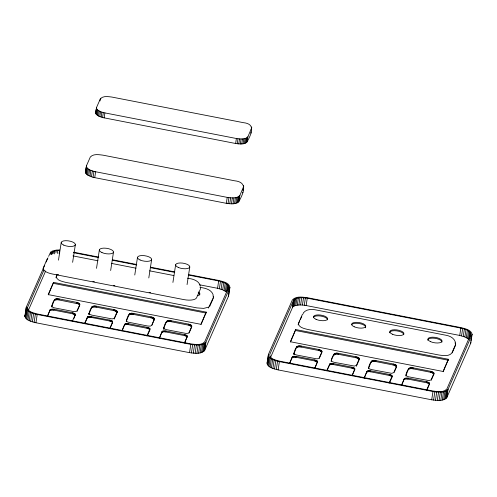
<?xml version="1.0" encoding="UTF-8"?>
<svg xmlns="http://www.w3.org/2000/svg" width="497" height="497" viewBox="0 0 497 497"><rect width="100%" height="100%" fill="white"/><g stroke="black" fill="none" stroke-linecap="round" stroke-linejoin="round"><path stroke-width="0.75" d="M47.302 316.477L50.359 309.463L53.949 309.184L72.574 312.812L74.755 313.619L75.345 314.669L72.27 321.335M51.756 306.015L52.347 307.065L54.527 307.879L74.022 311.625L75.643 311.6L76.985 310.929L79.8 304.531L79.098 303.288L76.513 302.325L59.118 298.939C54.024 297.088 52.471 303.164 51.607 306.966L54.564 299.616M75.37 314.334L73.966 318.422M77.122 311.234L79.657 305.475L79.445 304.649L78.24 303.847L57.938 299.734L55.26 299.946L54.421 300.561M88.901 314.564L89.075 313.284C90.1 309.631 91.703 304.462 96.437 306.202L113.832 309.588L116.422 310.55L117.149 311.395L116.975 312.737L114.161 319.142M110.048 328.498L112.546 322.541L111.328 321.503L109.744 321.019L91.125 317.397L88.628 317.297L87.286 317.968L84.813 323.584M112.515 322.882L112.49 321.242L110.732 320.285L89.547 316.291L87.429 317.024L84.652 323.342M116.975 312.737L117.149 311.395M126.393 320.546L126.983 321.596L128.325 322.199L147.789 326.032L150.28 326.131L151.628 325.46L154.443 319.062L153.741 317.819L151.156 316.856L133.761 313.47C128.661 311.619 127.114 317.695 126.244 321.497L129.208 314.147M121.97 330.604L124.753 324.286L126.095 323.615L128.593 323.715L147.211 327.343L148.796 327.827L150.007 328.865L146.907 335.866M152.045 325.125L154.474 318.658M159.264 338.271L162.32 331.263L165.911 330.983L184.53 334.605L186.71 335.419L187.307 336.463L184.524 342.787M163.712 327.815L164.302 328.865L166.483 329.673L185.984 333.425L188.239 333.251L188.947 332.729L191.761 326.324L191.059 325.081L188.475 324.119L171.08 320.733C165.979 318.881 164.432 324.963 163.569 328.759L166.526 321.41M289.478 363.624L292.534 356.61L296.125 356.33L314.744 359.958L316.924 360.766L317.515 361.816L314.738 368.134M293.926 353.162L294.516 354.212L296.697 355.026L316.191 358.772L317.813 358.747L319.161 358.076L321.975 351.677L321.273 350.435L318.689 349.472L301.294 346.086C296.193 344.235 294.646 350.31 293.777 354.112L296.74 346.763M352.224 375.645L354.715 369.687L353.497 368.65L351.919 368.165L333.294 364.543L330.803 364.444L329.455 365.115L326.989 370.731M326.827 370.489L329.853 363.879L333.444 363.599L352.062 367.221L354.243 368.035L354.833 369.078L352.056 375.403M359.325 358.542L356.479 365.345L354.361 366.072L334.015 362.288L331.834 361.481L331.244 360.431C332.269 356.778 333.878 351.609 338.612 353.348L357.001 356.983L359.082 358.12L359.176 359.486L356.852 357.927L338.463 354.293C333.729 352.553 332.126 357.722 331.101 361.375M364.115 378.155L366.923 371.433L368.271 370.762L370.762 370.861L389.387 374.489L390.965 374.974L392.183 376.012L389.083 383.013M394.214 372.272L396.469 367.153L396.643 365.804L395.91 364.966L393.326 364.003L375.931 360.617C371.197 358.877 369.594 364.04 368.569 367.693L369.159 368.743L371.34 369.557L391.686 373.34L393.798 372.607L396.643 365.804M401.433 385.417L404.496 378.41L408.08 378.13L426.706 381.752L428.886 382.566L429.476 383.609L426.699 389.934M433.962 373.073L433.788 374.415L433.726 372.651L431.638 371.514L413.249 367.879C408.515 366.14 406.913 371.309 405.887 374.962L406.478 376.012L408.658 376.819L429.004 380.603L431.116 379.876L433.931 373.471M229.179 290.875L228.527 296.094L204.658 350.404C201.018 354.535 194.395 353.237 189.525 352.659L35.939 322.758C31.988 321.658 26.08 320.72 24.85 316.135L26.298 307.146L44.587 265.535M24.949 316.881L26.298 307.146M25.322 317.651L26.602 309.364L26.235 308.6M27.223 309.594L27.565 307.394L43.997 270.008M25.95 318.422L27.229 310.14L26.602 309.364M26.819 319.186L28.105 310.905L27.229 310.14M27.925 319.925L29.205 311.644L28.105 310.905M29.23 320.627L30.516 312.34L29.205 311.644M30.721 321.273L32.001 312.986L30.516 312.34M32.355 321.851L33.641 313.564L32.001 312.986M34.107 322.348L35.393 314.061L33.641 313.564M35.939 322.758L37.225 314.471L35.393 314.061M50.365 253.687L50.601 252.178L52.222 251.078L56.254 250.09L59.702 249.96M51.203 254.551C51.359 250.556 56.627 250.625 59.553 250.482L59.1 253.414M51.651 253.905L51.874 252.433M52.253 254.06L52.595 251.861M53.235 253.569L53.577 251.37M54.341 253.911L54.8 250.979M55.881 252.898L56.223 250.693M57.366 253.464L57.82 250.525M48.346 294.858L53.546 282.408L206.236 312.135L201.037 324.584M47.495 316.322L50.11 309.755M49.967 310.7L50.359 309.463M50.216 310.408L50.818 309.233M58.484 260.155L61.212 242.517M55.999 277.773L56.869 274.853M50.675 310.178L51.309 310.029L51.458 309.084M51.309 310.029L52.079 309.973L52.228 309.028M52.079 309.973L52.931 310.004L53.073 309.059M54.72 300.213L54.863 299.269M55.26 299.946L55.409 298.995M75.221 315.278L74.606 314.564L72.425 313.756L53.806 310.128L53.949 309.184M56.018 299.766L56.161 298.821M56.931 299.697L57.074 298.747M57.938 299.734L58.081 298.79M58.975 299.884L59.118 298.939M85.465 172.229L86.521 165.644L90.305 157.04C93.349 153.592 98.866 154.679 102.941 155.157L234.509 180.771C247.711 182.051 244.226 191.854 238.927 201.428C235.882 204.876 230.366 203.795 226.29 203.31L93.045 177.317L87.547 175.025L85.596 172.919L86.521 165.644M85.596 172.919L86.385 166.296M85.993 173.627L86.913 167.688L86.515 166.98M95.697 112.937L96.598 107.346L100.369 98.773C103.127 95.617 108.166 96.617 111.868 97.058L243.356 122.66C255.663 123.852 251.954 133.003 247.115 141.782C244.356 144.938 239.318 143.937 235.621 143.496L102.568 117.54L98.599 116.068L96.176 114.198L95.697 112.937L96.598 107.346M72.63 262.323L75.358 244.686M95.815 113.558L96.468 107.948M86.652 174.335L87.565 168.396L86.913 167.688M96.176 114.198L96.946 109.21L96.586 108.57M87.547 175.025L88.466 169.092L87.565 168.396M96.772 114.838L97.542 109.856L96.946 109.21M97.586 115.472L98.356 110.483L97.542 109.856M100.04 100.91L100.369 98.773M88.665 175.69L89.584 169.75L88.466 169.092M100.531 99.636L100.748 98.213M98.599 116.068L99.375 111.079L98.356 110.483M89.976 176.298L90.895 170.359L89.584 169.75M99.791 116.621L100.562 111.632L99.375 111.079M91.448 176.845L92.367 170.906L90.895 170.359M101.121 117.118L101.891 112.129L100.562 111.632M93.045 177.317L93.964 171.378L92.367 170.906M102.568 117.54L103.339 112.558L101.891 112.129M72.425 313.756L72.574 312.812M73.264 313.961L73.407 313.017M94.722 177.696L95.641 171.757L93.964 171.378M104.128 117.895L104.904 112.906L103.339 112.558M74.01 314.241L74.152 313.296M74.606 314.564L74.755 313.619M76.37 303.269L76.513 302.325M75.022 314.918L75.165 313.974M77.358 303.518L77.507 302.574M78.24 303.847L78.389 302.897M78.955 304.232L79.098 303.288M79.445 304.649L79.595 303.704M79.657 305.475L79.831 304.127M87.286 317.968L87.429 317.024M87.534 317.676L87.683 316.732M87.994 317.446L88.143 316.502M89.075 313.284L88.926 314.228L91.889 306.879M88.628 317.297L88.777 316.353M96.511 268.349L99.357 249.941M89.398 317.235L89.547 316.291M90.249 317.272L90.398 316.328M91.74 307.829L92.187 306.537M92.038 307.481L92.585 307.208L92.728 306.264M91.125 317.397L91.268 316.452M92.585 307.208L93.337 307.034L93.486 306.084M93.337 307.034L94.25 306.96L94.393 306.015M94.25 306.96L95.256 307.003L95.405 306.053M117.006 312.34L114.683 310.78L96.294 307.146L96.437 306.202M110.651 270.517L113.502 252.109M109.744 321.019L109.893 320.074M110.582 321.23L110.732 320.285M111.328 321.503L111.471 320.559M111.924 321.832L112.073 320.888M113.689 310.538L113.832 309.588M112.341 322.186L112.49 321.242M114.683 310.78L114.826 309.836M115.565 311.11L115.708 310.165M116.273 311.495L116.422 310.55M116.764 311.917L116.913 310.973M122.138 330.853L124.753 324.286M124.604 325.231L125.002 323.994M124.853 324.939L125.461 323.764M125.312 324.709L125.952 324.56L126.095 323.615M125.952 324.56L126.716 324.504L126.865 323.559M134.768 275.003L137.501 257.365M126.716 324.504L127.567 324.535L127.717 323.59M129.058 315.092L129.506 313.8M129.357 314.744L129.903 314.477L130.046 313.526M150.007 328.865L149.864 329.809L148.646 328.772L147.069 328.287L128.443 324.659L128.593 323.715M129.903 314.477L130.655 314.297L130.804 313.352M130.655 314.297L131.568 314.228L131.717 313.278M131.568 314.228L132.575 314.266L132.724 313.321M154.325 319.608L152.001 318.049L133.612 314.415L133.761 313.47M148.796 277.941L151.647 259.54M147.069 328.287L147.211 327.343M147.901 328.492L148.05 327.548M148.646 328.772L148.796 327.827M149.249 329.095L149.392 328.15M151.007 317.8L151.156 316.856M149.659 329.449L149.808 328.505M152.001 318.049L152.15 317.105M152.883 318.378L153.026 317.428M153.592 318.763L153.741 317.819M154.089 319.18L154.232 318.235M154.294 320.006L154.443 319.062M159.456 338.115L162.072 331.555M161.923 332.499L162.32 331.263M162.177 332.207L162.78 331.033M162.637 331.977L163.271 331.828L163.414 330.884M163.743 329.455L163.892 328.511M163.271 331.828L164.041 331.766L164.184 330.822M164.041 331.766L164.892 331.803L165.035 330.859M166.383 322.36L166.824 321.068M172.913 282.433L175.646 264.795M166.681 322.013L167.222 321.739L167.371 320.795M187.183 337.072L186.568 336.363L184.387 335.55L165.762 331.928L165.911 330.983M167.222 321.739L167.974 321.565L168.123 320.615M167.974 321.565L168.887 321.491L169.036 320.546M168.887 321.491L169.899 321.534L170.042 320.584M191.792 325.926L191.643 326.871L189.32 325.311L170.931 321.677L171.08 320.733M187.058 284.601L189.792 266.964M184.387 335.55L184.53 334.605M185.226 335.761L185.369 334.816M185.965 336.034L186.114 335.09M186.568 336.363L186.71 335.419M188.326 325.069L188.475 324.119M186.984 336.717L187.127 335.773M187.332 336.127L184.691 343.029M189.32 325.311L189.469 324.367M190.202 325.641L190.351 324.696M190.916 326.026L191.059 325.081M191.407 326.448L191.55 325.504M189.525 352.659L190.805 344.371L37.225 314.471M191.401 352.969L192.681 344.682C197.011 344.974 202.851 345.881 205.944 342.116L229.813 287.806C229.937 282.7 222.724 281.6 218.885 280.482L188.475 274.561M193.277 353.174L194.563 344.893M195.128 353.28L196.408 344.993M196.905 353.268L198.185 344.98M198.57 353.15L199.856 344.862M200.098 352.92L201.378 344.638M201.453 352.59L202.733 344.303M208.386 308.103L213.387 297.423L213.002 295.38M202.608 352.162L203.888 343.881M226.29 203.31L227.21 197.371L95.641 171.757M235.621 143.496L236.392 138.508L104.904 112.906M203.54 351.652L204.82 343.365M204.23 351.062L205.51 342.775M204.658 350.404L205.944 342.116M213.399 296.082L213.387 297.715M213.244 298.368L213.387 297.423M228.017 203.59L228.937 197.657C232.509 197.874 237.305 198.601 239.846 195.489L243.766 186.238M237.218 143.757L237.995 138.769C241.231 138.967 245.593 139.632 247.891 136.793L251.786 127.617M238.784 143.919L239.554 138.93M229.738 203.77L230.658 197.831M218.68 280.948L223.818 282.458L227.415 284.582L226.278 291.925L222.681 289.801L217.543 288.291L218.68 280.948L188.27 275.027M240.306 143.975L241.082 138.992M231.422 203.838L232.341 197.899M219.363 288.701L220.5 281.358M241.759 143.937L242.53 138.949M233.025 203.789L233.944 197.856M243.095 143.795L243.865 138.812M221.084 289.211L222.221 281.867M234.497 203.633L235.416 197.7M244.288 143.558L245.064 138.576M235.82 203.372L236.734 197.439M245.313 143.235L246.083 138.247M222.681 289.801L223.818 282.458M246.133 142.825L246.903 137.837M236.945 203.012L237.864 197.073M246.736 142.341L247.512 137.352M224.097 290.459L225.234 283.122M247.115 141.782L247.891 136.793M237.852 202.559L238.771 196.626M238.517 202.03L239.436 196.091M238.927 201.428L239.846 195.489M225.309 291.174L226.446 283.837M251.227 129.841L251.668 126.996M227.216 291.223L228.123 285.353L227.415 284.582M242.865 190.544L243.089 189.115M243.306 187.692L243.636 185.549M227.986 289.782L228.558 286.117L228.123 285.353M228.204 289.763L228.558 286.117M228.241 289.794L228.701 286.856M229.409 289.372L229.645 287.862M228.527 296.094L229.981 287.104M267.019 363.282L268.473 354.293L292.342 299.983C295.982 295.852 302.605 297.15 307.475 297.728L461.061 327.629C465.012 328.728 470.92 329.666 472.15 334.251L470.702 343.241L446.834 397.55C443.187 401.682 436.571 400.383 431.694 399.805L278.115 369.905C274.276 368.786 267.063 367.687 267.187 362.58M267.125 364.028L268.473 354.293M267.492 364.798L268.778 356.511L268.405 355.746M268.119 365.568L269.405 357.287L268.778 356.511M268.995 366.332L270.275 358.051L269.405 357.287M270.095 367.072L271.381 358.791L270.275 358.051M271.405 367.774L272.685 359.486L271.381 358.791M272.89 368.42L274.176 360.132L272.685 359.486M274.53 368.998L275.81 360.71L274.176 360.132M276.282 369.495L277.562 361.207L275.81 360.71M278.115 369.905L279.395 361.617L277.562 361.207M270.461 357.647L292.472 307.568L293.609 300.231L295.752 298.517L298.399 297.84L301.722 297.628L307.27 298.194L460.856 328.095C464.478 329.095 471.659 330.343 470.64 335.475M292.472 307.568L294.05 299.579M292.913 306.922L293.634 306.345L294.771 299.008M293.634 306.345L294.615 305.854L295.752 298.517M294.615 305.854L295.833 305.462L296.97 298.125M295.833 305.462L297.262 305.183L298.399 297.84M297.262 305.183L298.859 305.015L299.995 297.672M290.515 342.004L295.721 329.554L448.412 359.281L443.206 371.731M289.67 363.469L292.286 356.902M292.137 357.846L292.534 356.61M298.859 305.015L300.586 304.965L301.722 297.628M292.385 357.554L292.994 356.38M298.169 324.92L298.461 323.323L302.238 314.719L303.313 313.588M298.461 323.323L298.312 324.268L299.766 320.956M292.845 357.324L293.485 357.175L293.628 356.231M293.957 354.802L294.1 353.858M293.485 357.175L294.249 357.119L294.398 356.175M300.586 304.965L302.406 305.04L303.543 297.697M294.249 357.119L295.1 357.15L295.249 356.206M296.591 347.707L297.038 346.415M296.889 347.36L297.436 347.092L297.579 346.142M317.397 362.425L316.782 361.71L314.601 360.903L295.976 357.275L296.125 356.33M302.406 305.04L304.27 305.233L305.406 297.889M297.436 347.092L298.188 346.912L298.337 345.968M298.188 346.912L299.101 346.844L299.25 345.893M469.59 331.729L468.454 339.072L464.85 336.947L459.719 335.438L306.133 305.537L307.27 298.194M299.101 346.844L300.107 346.881L300.256 345.937M322.006 351.273L321.857 352.224L319.534 350.665L301.145 347.03L301.294 346.086M314.601 360.903L314.744 359.958M315.433 361.108L315.583 360.163M316.179 361.387L316.328 360.443M316.782 361.71L316.924 360.766M318.54 350.416L318.689 349.472M317.192 362.064L317.341 361.12M317.54 361.481L314.899 368.376M319.534 350.665L319.683 349.72M320.416 350.994L320.559 350.043M321.124 351.379L321.273 350.435M321.621 351.795L321.764 350.851M329.455 365.115L329.604 364.171M329.71 364.823L329.853 363.879M330.17 364.593L330.312 363.649M330.803 364.444L330.946 363.5M331.574 364.382L331.716 363.437M332.425 364.419L332.568 363.475M333.916 354.976L334.059 354.026M334.214 354.628L334.357 353.684M334.754 354.355L334.903 353.41M333.294 364.543L333.444 363.599M335.506 354.181L335.655 353.23M336.419 354.106L336.568 353.162M337.432 354.15L337.575 353.199M338.463 354.293L338.612 353.348M351.919 368.165L352.062 367.221M352.758 368.376L352.901 367.432M353.497 368.65L353.647 367.705M354.1 368.979L354.243 368.035M355.858 357.685L356.007 356.734M354.516 369.333L354.659 368.389M354.69 370.029L354.864 368.743M356.852 357.927L357.001 356.983M357.734 358.256L357.883 357.312M358.449 358.641L358.592 357.697M358.94 359.064L359.082 358.12M364.307 378L366.923 371.433M366.774 372.377L367.171 371.141M367.028 372.085L367.631 370.911M367.488 371.855L368.122 371.706L368.271 370.762M368.122 371.706L368.892 371.65L369.041 370.706M368.892 371.65L369.743 371.681L369.886 370.737M368.42 368.644L371.377 361.294M371.234 362.238L371.675 360.946M371.532 361.891L372.073 361.623L372.222 360.673M392.183 376.012L392.034 376.956L390.822 375.918L389.238 375.434L370.619 371.806L370.762 370.861M372.073 361.623L372.831 361.443L372.974 360.499M372.831 361.443L373.744 361.375L373.887 360.424M373.744 361.375L374.75 361.412L374.893 360.468M396.494 366.755L394.171 365.196L375.788 361.561L375.931 360.617M389.238 375.434L389.387 374.489M390.077 375.639L390.22 374.695M390.822 375.918L390.965 374.974M391.419 376.241L391.568 375.297M393.183 364.947L393.326 364.003M391.835 376.596L391.978 375.651M394.171 365.196L394.32 364.251M395.053 365.525L395.202 364.574M395.767 365.91L395.91 364.966M396.258 366.326L396.407 365.382M396.469 367.153L396.612 366.208M401.626 385.262L404.241 378.702M404.098 379.646L404.496 378.41M404.347 379.354L404.956 378.18M404.806 379.124L405.44 378.975L405.589 378.031M405.44 378.975L406.211 378.913L406.36 377.968M406.211 378.913L407.062 378.95L407.211 378.006M405.738 375.906L408.702 368.557M408.553 369.507L409 368.215M408.851 369.159L409.398 368.886L409.54 367.942M429.501 383.274L429.327 384.56L429.153 383.864L427.395 382.907L407.938 379.074L408.08 378.13M409.398 368.886L410.149 368.712L410.298 367.761M410.149 368.712L411.062 368.637L411.205 367.693M411.062 368.637L412.069 368.681L412.218 367.73M433.819 374.017L431.495 372.458L413.106 368.83L413.249 367.879M426.556 382.696L426.706 381.752M427.395 382.907L427.544 381.963M428.141 383.181L428.284 382.236M428.737 383.51L428.886 382.566M430.501 372.216L430.644 371.265M429.153 383.864L429.302 382.92M431.495 372.458L431.638 371.514M432.378 372.787L432.52 371.843M433.086 373.172L433.235 372.228M433.577 373.595L433.726 372.651M431.694 399.805L432.98 391.518L279.395 361.617M433.57 400.116L434.856 391.829C439.186 392.121 445.02 393.028 448.114 389.263L472.15 334.251M435.453 400.321L436.733 392.04M437.298 400.427L438.584 392.139M439.075 400.414L440.361 392.127M440.746 400.296L442.026 392.009M442.268 400.066L443.554 391.785M443.622 399.737L444.908 391.45M444.778 399.308L446.064 391.027M445.71 398.799L446.996 390.512M446.399 398.209L447.679 389.921M446.834 397.55L448.114 389.263M455.575 343.228L455.426 344.179L455.171 342.526L455.556 344.862M455.706 343.918L455.414 345.514L452.214 352.795M459.719 335.438L460.856 328.095M461.533 335.848L462.67 328.505M463.26 336.357L464.397 329.014M464.85 336.947L465.987 329.604M466.267 337.606L467.404 330.269M467.478 338.32L468.615 330.983M469.274 339.103L470.299 332.499M470.162 336.929L470.727 333.263M470.883 341.035L471.696 335.761M27.565 307.394C27.459 312.004 33.958 312.998 37.43 314.005L191.01 343.905C195.414 344.427 201.384 345.601 204.677 341.874L228.545 287.564M250.886 133.208L250.898 131.978M242.71 192.83L242.847 192.177M470.87 334.003L446.846 389.021C443.554 392.748 437.584 391.574 433.185 391.052L279.6 361.151C276.133 360.145 269.629 359.151 269.734 354.541L293.609 300.231M56.285 276.177C56.186 280.445 62.2 281.358 65.405 282.29L196.974 307.904L203.702 308.388L208.535 307.158M24.85 316.135L25.018 315.433M470.702 343.241L470.87 342.532M46.14 262.006L47.998 257.775M48.619 256.365L50.601 252.178M50.812 254.495L51.433 253.085M28.286 310.501L45.649 271.002M53.546 282.408L48.197 294.591L200.881 324.317L206.236 312.135M56.142 277.121L57.304 274.474M109.887 328.256L112.664 321.932M117.118 311.793L114.304 318.198L112.192 318.925L91.846 315.141L89.665 314.334L89.05 313.619M147.677 335.059L149.839 330.145M189.084 333.033L191.612 327.268M209.753 306.307L212.952 299.032M295.721 329.554L290.366 341.737L443.057 371.464L448.412 359.281M300.35 319.633L301.803 316.328M319.291 358.38L321.826 352.621M356.33 366.289L359.145 359.884M389.542 382.907L392.009 377.291M426.861 390.176L429.023 385.262M431.253 380.18L433.508 375.055M455.563 344.57L451.779 353.174C448.735 356.622 443.218 355.535 439.149 355.051L307.581 329.436C304.276 328.529 299.442 327.74 298.318 323.976M303.319 312.917C306.053 309.42 311.029 308.948 315.098 309.774L446.356 335.326C450.083 336.022 453.991 338.078 455.289 341.874M95.256 307.003L96.294 307.146M132.575 314.266L133.612 314.415M169.899 321.534L170.931 321.677M52.931 310.004L53.806 310.128M300.107 346.881L301.145 347.03M127.567 324.535L128.443 324.659M374.75 361.412L375.788 361.561M164.892 331.803L165.762 331.928M412.069 368.681L413.106 368.83M295.1 357.15L295.976 357.275M369.743 371.681L370.619 371.806M407.062 378.95L407.938 379.074M236.392 138.508L237.995 138.769M227.21 197.371L228.937 197.657M304.27 305.233L306.133 305.537M190.805 344.371L192.681 344.682M432.98 391.518L434.856 391.829M73.668 252.209L98.76 257.098M112.44 259.763L136.774 264.497M150.461 267.162L174.789 271.896M73.463 252.675L98.555 257.564M112.241 260.223L136.569 264.963M150.256 267.628L174.584 272.362M72.96 255.905L97.996 260.782M111.651 263.441L135.936 268.169M149.591 270.828L173.869 275.549M187.524 278.208C192.501 278.854 199.08 280.47 200.378 286.154M199.297 284.738L217.543 288.291M200.39 287.44C205.218 288.098 211.306 289.515 213.12 294.727M57.161 274.524L58.683 274.822M92.883 281.482L94.405 281.78M113.403 285.471L114.925 285.775M149.125 292.429L150.647 292.727M53.403 283.352L206.093 313.079M295.572 330.499L448.263 360.226M198.191 292.888A7.157 2.727 8.8 0 1 199.744 294.976M198.34 291.944A7.157 2.727 8.8 0 1 197.259 295.678M389.629 332.816A7.157 2.727 8.8 0 1 396.724 330.859A7.157 2.727 8.8 0 1 403.775 334.698M313.34 317.676A7.157 2.727 8.8 0 1 320.807 316.061A7.157 2.727 8.8 0 1 327.486 319.844M365.55 327.548A7.157 2.727 8.8 0 1 365.394 327.809M351.565 324.821A7.157 2.727 8.8 0 1 359.319 323.547A7.157 2.727 8.8 0 1 365.63 327.268M427.768 340.24A7.157 2.727 8.8 0 1 434.869 338.283A7.157 2.727 8.8 0 1 441.92 342.122M47.464 258.688A11.133 4.243 8.8 0 0 47.06 259.291L43.276 267.889A11.133 4.243 8.8 0 0 52.396 274.009L183.965 299.623A11.133 4.243 8.8 0 0 196.601 297.74L200.378 289.136A11.133 4.243 8.8 0 0 199.993 287.092M316.086 319.36A7.157 2.727 8.8 0 0 327.554 319.173A7.157 2.727 8.8 0 0 318.043 314.905A7.157 2.727 8.8 0 0 316.086 319.36M354.231 326.784A7.157 2.727 8.8 0 0 365.699 326.604A7.157 2.727 8.8 0 0 356.187 322.336A7.157 2.727 8.8 0 0 354.231 326.784M430.514 341.638A7.157 2.727 8.8 0 0 441.982 341.451A7.157 2.727 8.8 0 0 432.471 337.183A7.157 2.727 8.8 0 0 430.514 341.638M392.375 334.208A7.157 2.727 8.8 0 0 403.844 334.027A7.157 2.727 8.8 0 0 394.332 329.759A7.157 2.727 8.8 0 0 392.375 334.208M178.243 267.423A7.157 2.727 8.8 0 0 189.711 267.237A7.157 2.727 8.8 0 0 180.2 262.969A7.157 2.727 8.8 0 0 178.243 267.423M140.098 259.999A7.157 2.727 8.8 0 0 151.566 259.813A7.157 2.727 8.8 0 0 142.055 255.545A7.157 2.727 8.8 0 0 140.098 259.999M101.953 252.569A7.157 2.727 8.8 0 0 113.422 252.389A7.157 2.727 8.8 0 0 103.91 248.121A7.157 2.727 8.8 0 0 101.953 252.569M63.815 245.145A7.157 2.727 8.8 0 0 75.283 244.959A7.157 2.727 8.8 0 0 65.772 240.691A7.157 2.727 8.8 0 0 63.815 245.145"/></g></svg>
